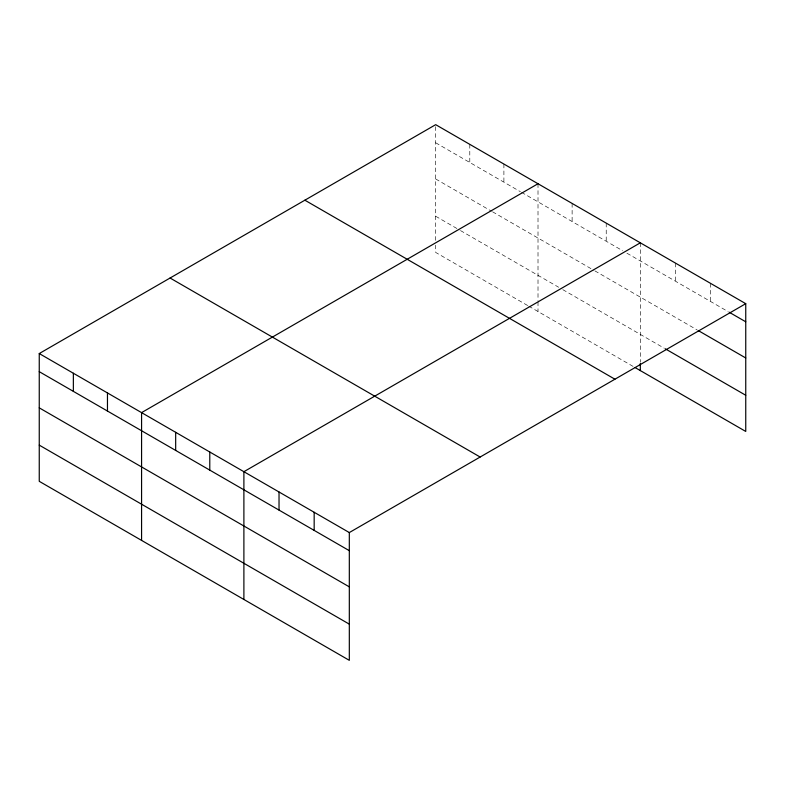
<?xml version="1.0" encoding="UTF-8"?>
<svg xmlns="http://www.w3.org/2000/svg" width="785" height="785" viewBox="0 0 785 785"><rect width="100%" height="100%" fill="white"/><g stroke="black" fill="none" stroke-linecap="round" stroke-linejoin="round"><path stroke-width="0.59" stroke-dasharray="3.92 2.94" d="M435.685 240.377L435.685 124.668M435.685 142.782L520.435 191.717M521.476 192.305L622.76 250.788M626.891 253.172L728.176 311.655M435.685 178.97L491.498 211.194M492.529 211.783L593.823 270.266M594.853 270.864L697.178 329.935M435.685 216.248L459.46 229.976M460.491 230.574L558.684 287.261M562.816 289.645L664.1 348.128M527.677 305.542L435.685 252.436L435.685 245.205M528.707 306.14L634.133 367.007M710.611 283.395L710.611 301.509M675.473 263.103L675.473 281.216M640.324 242.82L640.324 362.14M606.226 223.126L606.226 241.24M572.118 203.433L572.118 221.547M538.01 183.739L538.01 300.655M538.01 301.862L538.01 311.508M503.901 164.055L503.901 182.169M469.793 144.362L469.793 162.475"/><path stroke-width="1.18" d="M745.75 303.677L435.685 124.668L39.25 353.554L39.25 481.323L349.315 660.332L349.315 532.564L745.75 303.677L745.75 431.446L635.163 367.606M538.01 183.739L141.575 412.625L141.575 540.394M640.324 242.82L243.89 471.697L243.89 599.465M729.216 312.244L745.75 321.791M698.208 330.534L745.75 357.98M665.13 348.717L745.75 395.267M304.865 200.195L614.93 379.214M170.07 278.018L480.135 457.027M39.25 353.554L349.315 532.564M39.25 371.668L349.315 550.678M39.25 407.847L349.315 586.866M39.25 445.134L349.315 624.144M640.324 363.347L640.324 370.589M314.167 512.271L314.167 530.385M279.028 491.989L279.028 510.103M209.781 452.003L209.781 470.117M175.673 432.319L175.673 450.433M107.466 392.932L107.466 411.046M73.358 373.238L73.358 391.352"/></g></svg>
